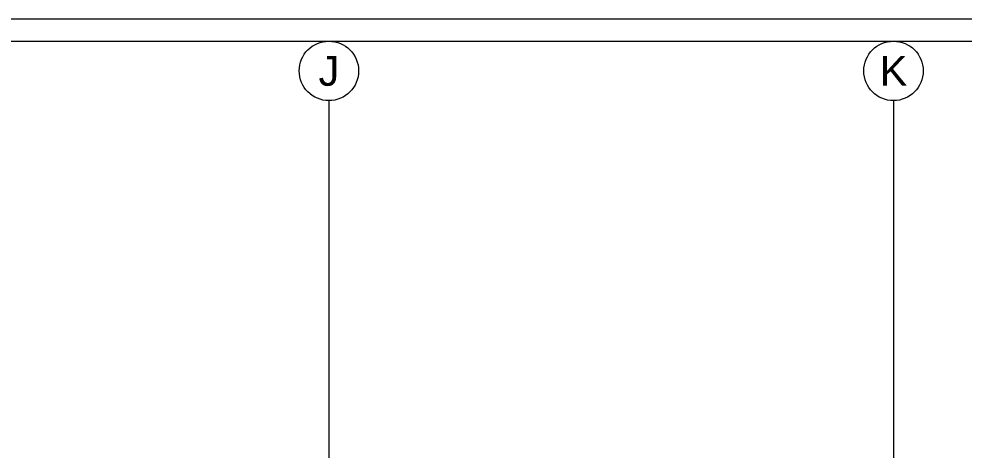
# Model space of a CAD drawing. Extents: x -2365 to 41970, y -230 to 8114.
# Drawn here: x 10427 to 11063, y 3915 to 4205 of the extents above; entities that cross this region are included whole.
import ezdxf
from ezdxf.enums import TextEntityAlignment as Align

# ---------------------------------------------------------------- set-up
doc = ezdxf.new("R2010")
doc.units = 0
doc.header["$LTSCALE"] = 25
doc.layers.get('0').update_dxf_attribs({"color": 9, "lineweight": 9})
doc.layers.add('24', color=9, linetype='Continuous', lineweight=9)
doc.layers.add('40A', color=9, linetype='Continuous', lineweight=9)
doc.styles.add('Arial', font='arial.ttf', dxfattribs={"height": 2.5})

# ---------------------------------------------------------------- blocks, each defined once
blk = doc.blocks.new('0_aks')
at = {"linetype": 'Continuous'}
blk.add_circle((0, 0), 2, dxfattribs=at)
at = {"style": 'Arial'}
blk.add_attdef('AKS', text='', height=2, dxfattribs=at).set_placement((0, 0), align=Align.MIDDLE_CENTER)
blk = doc.blocks.new('p-aks_vw')
at = {"layer": '24', "ltscale": 2}
for points in [[(3240, 3837.5), (3240, 3540)], [(3620, 3837.5), (3620, 3540)]]:
    blk.add_lwpolyline(points, dxfattribs=at)
at = {"layer": '24', "xscale": 10, "yscale": 10, "zscale": 10}
for p, values in [((3240, 3857.5), {'AKS': 'J'}), ((3620, 3857.5), {'AKS': 'K'})]:
    blk.add_blockref('0_aks', p, dxfattribs=at).add_auto_attribs(values)

msp = doc.modelspace()

# ---------------------------------------------------------------- linework, layer by layer
at = {"layer": '40A'}
for points in [[(13990, 0), (6995, 0), (6995, 4205), (13990, 4205)], [(7075, 4190), (13450.06, 4190), (13450.06, 15), (7075, 15)]]:
    msp.add_lwpolyline(points, close=True, dxfattribs=at)

# ---------------------------------------------------------------- block references
at = {"layer": '24'}
msp.add_blockref('p-aks_vw', (7395.84, 312.5), dxfattribs=at)

doc.saveas('drawing.dxf')
